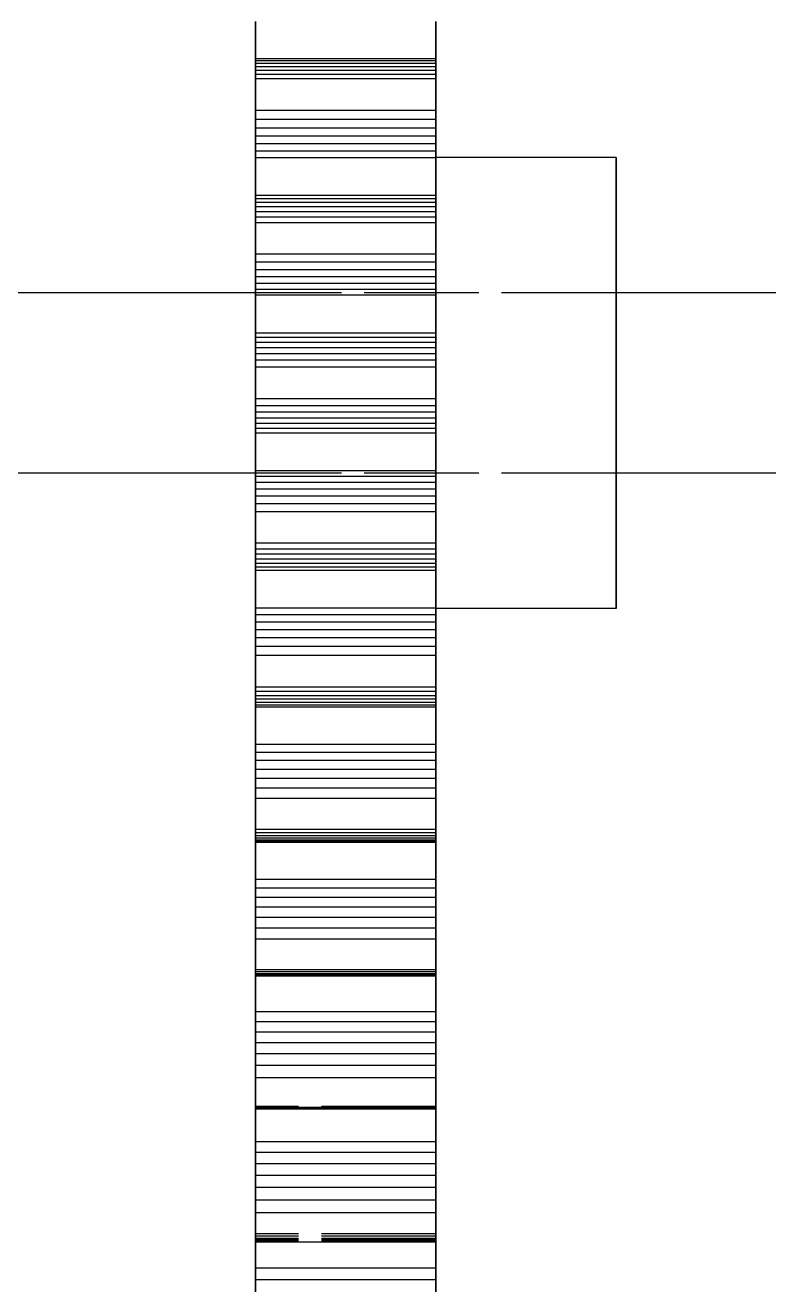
# Model space of a CAD drawing. Header units: millimetres. Extents: x -30 to 167, y -46 to 88.
# Drawn here: x 62.25 to 70.5, y -10.02 to 3.97 of the extents above; entities that cross this region are included whole.
import ezdxf

# ---------------------------------------------------------------- set-up
doc = ezdxf.new("R2010")
doc.units = ezdxf.units.MM
doc.linetypes.add('DASHED', pattern=[1.524, 1.27, -0.254])
doc.layers.add('HIDDEN', color=8, linetype='DASHED')
doc.layers.add('VISIBLE', color=7, linetype='CONTINUOUS')

msp = doc.modelspace()

# ---------------------------------------------------------------- linework, layer by layer
at = {"layer": 'HIDDEN'}
for points in [[(64.80936, 4.01159), (64.80936, 3.59766)], [(66.80936, 4.01159), (66.80936, 3.59766)], [(64.80936, 3.59766), (64.80936, 3.57398)], [(66.80936, 3.59766), (64.80936, 3.59766)], [(64.80936, 3.57398), (64.80936, 3.54435)], [(66.80936, 3.57398), (64.80936, 3.57398)], [(64.80936, 3.54435), (64.80936, 3.50917)], [(66.80936, 3.54435), (64.80936, 3.54435)], [(64.80936, 3.50917), (64.80936, 3.46873)], [(66.80936, 3.50917), (64.80936, 3.50917)], [(66.80936, 3.59766), (66.80936, 3.57398)], [(66.80936, 3.57398), (66.80936, 3.54435)], [(66.80936, 3.54435), (66.80936, 3.50917)], [(66.80936, 3.50917), (66.80936, 3.46873)], [(64.80936, 3.46873), (64.80936, 3.42327)], [(66.80936, 3.46873), (64.80936, 3.46873)], [(64.80936, 3.42327), (64.80936, 3.37297)], [(66.80936, 3.42327), (64.80936, 3.42327)], [(64.80936, 3.37297), (64.80936, 3.02463)], [(66.80936, 3.37297), (64.80936, 3.37297)], [(66.80936, 3.46873), (66.80936, 3.42327)], [(66.80936, 3.42327), (66.80936, 3.37297)], [(66.80936, 3.37297), (66.80936, 3.02463)], [(64.80936, 3.02463), (64.80936, 2.92417)], [(66.80936, 3.02463), (64.80936, 3.02463)], [(66.80936, 3.02463), (66.80936, 2.92417)], [(64.80936, 2.92417), (64.80936, 2.82849)], [(66.80936, 2.92417), (64.80936, 2.92417)], [(64.80936, 2.82849), (64.80936, 2.73779)], [(66.80936, 2.82849), (64.80936, 2.82849)], [(66.80936, 2.92417), (66.80936, 2.82849)], [(66.80936, 2.82849), (66.80936, 2.73779)], [(64.80936, 2.73779), (64.80936, 2.65233)], [(66.80936, 2.73779), (64.80936, 2.73779)], [(66.80936, 2.73779), (66.80936, 2.65233)], [(64.80936, 2.65233), (64.80936, 2.57241)], [(66.80936, 2.65233), (64.80936, 2.65233)], [(64.80936, 2.57241), (64.80936, 2.49843)], [(66.80936, 2.57241), (64.80936, 2.57241)], [(66.80936, 2.65233), (66.80936, 2.57241)], [(66.80936, 2.57241), (66.80936, 2.49843)], [(64.80936, 2.49843), (64.80936, 2.08076)], [(66.80936, 2.49843), (64.80936, 2.49843)], [(66.80936, 0), (66.80936, 0.03968), (66.80936, 0.07937), (66.80936, 0.11905), (66.80936, 0.15873), (66.80936, 0.19841), (66.80936, 0.2381), (66.80936, 0.27778), (66.80936, 0.31746), (66.80936, 0.35714), (66.80936, 0.39683), (66.80936, 0.43651), (66.80936, 0.47619), (66.80936, 0.51587), (66.80936, 0.55556), (66.80936, 0.59524), (66.80936, 0.63492), (66.80936, 0.6746), (66.80936, 0.71429), (66.80936, 0.75397), (66.80936, 0.79365), (66.80936, 0.83333), (66.80936, 0.87302), (66.80936, 0.9127), (66.80936, 0.95238), (66.80936, 0.99206), (66.80936, 1.03175), (66.80936, 1.07143), (66.80936, 1.11111), (66.80936, 1.15079), (66.80936, 1.19048), (66.80936, 1.23016), (66.80936, 1.26984), (66.80936, 1.30952), (66.80936, 1.34921), (66.80936, 1.38889), (66.80936, 1.42857), (66.80936, 1.46825), (66.80936, 1.50794), (66.80936, 1.54762), (66.80936, 1.5873), (66.80936, 1.62698), (66.80936, 1.66667), (66.80936, 1.70635), (66.80936, 1.74603), (66.80936, 1.78571), (66.80936, 1.8254), (66.80936, 1.86508), (66.80936, 1.90476), (66.80936, 1.94444), (66.80936, 1.98413), (66.80936, 2.02381), (66.80936, 2.06349), (66.80936, 2.10317), (66.80936, 2.14286), (66.80936, 2.18254), (66.80936, 2.22222), (66.80936, 2.2619), (66.80936, 2.30159), (66.80936, 2.34127), (66.80936, 2.38095), (66.80936, 2.42063), (66.80936, 2.46032), (66.80936, 2.5)], [(66.80936, 2.5), (66.80936, 2.42063), (66.80936, 2.34127), (66.80936, 2.2619), (66.80936, 2.18254), (66.80936, 2.10317), (66.80936, 2.02381), (66.80936, 1.94444), (66.80936, 1.86508), (66.80936, 1.78571), (66.80936, 1.70635), (66.80936, 1.62698), (66.80936, 1.54762), (66.80936, 1.46825), (66.80936, 1.38889), (66.80936, 1.30952), (66.80936, 1.23016), (66.80936, 1.15079), (66.80936, 1.07143), (66.80936, 0.99206), (66.80936, 0.9127), (66.80936, 0.83333), (66.80936, 0.75397), (66.80936, 0.6746), (66.80936, 0.59524), (66.80936, 0.51587), (66.80936, 0.43651), (66.80936, 0.35714), (66.80936, 0.27778), (66.80936, 0.19841), (66.80936, 0.11905), (66.80936, 0.03968), (66.80936, -0.03968), (66.80936, -0.11905), (66.80936, -0.19841), (66.80936, -0.27778), (66.80936, -0.35714), (66.80936, -0.43651), (66.80936, -0.51587), (66.80936, -0.59524), (66.80936, -0.6746), (66.80936, -0.75397), (66.80936, -0.83333), (66.80936, -0.9127), (66.80936, -0.99206), (66.80936, -1.07143), (66.80936, -1.15079), (66.80936, -1.23016), (66.80936, -1.30952), (66.80936, -1.38889), (66.80936, -1.46825), (66.80936, -1.54762), (66.80936, -1.62698), (66.80936, -1.70635), (66.80936, -1.78571), (66.80936, -1.86508), (66.80936, -1.94444), (66.80936, -2.02381), (66.80936, -2.10317), (66.80936, -2.18254), (66.80936, -2.2619), (66.80936, -2.34127), (66.80936, -2.42063), (66.80936, -2.5)], [(66.80936, 2.49843), (66.80936, 2.08076)], [(68.80936, 2.5), (68.80936, 2.42063), (68.80936, 2.34127), (68.80936, 2.2619), (68.80936, 2.18254), (68.80936, 2.10317), (68.80936, 2.02381), (68.80936, 1.94444), (68.80936, 1.86508), (68.80936, 1.78571), (68.80936, 1.70635), (68.80936, 1.62698), (68.80936, 1.54762), (68.80936, 1.46825), (68.80936, 1.38889), (68.80936, 1.30952), (68.80936, 1.23016), (68.80936, 1.15079), (68.80936, 1.07143), (68.80936, 0.99206), (68.80936, 0.9127), (68.80936, 0.83333), (68.80936, 0.75397), (68.80936, 0.6746), (68.80936, 0.59524), (68.80936, 0.51587), (68.80936, 0.43651), (68.80936, 0.35714), (68.80936, 0.27778), (68.80936, 0.19841), (68.80936, 0.11905), (68.80936, 0.03968), (68.80936, -0.03968), (68.80936, -0.11905), (68.80936, -0.19841), (68.80936, -0.27778), (68.80936, -0.35714), (68.80936, -0.43651), (68.80936, -0.51587), (68.80936, -0.59524), (68.80936, -0.6746), (68.80936, -0.75397), (68.80936, -0.83333), (68.80936, -0.9127), (68.80936, -0.99206), (68.80936, -1.07143), (68.80936, -1.15079), (68.80936, -1.23016), (68.80936, -1.30952), (68.80936, -1.38889), (68.80936, -1.46825), (68.80936, -1.54762), (68.80936, -1.62698), (68.80936, -1.70635), (68.80936, -1.78571), (68.80936, -1.86508), (68.80936, -1.94444), (68.80936, -2.02381), (68.80936, -2.10317), (68.80936, -2.18254), (68.80936, -2.2619), (68.80936, -2.34127), (68.80936, -2.42063), (68.80936, -2.5)], [(64.80936, 2.08076), (64.80936, 2.0442)], [(66.80936, 2.08076), (64.80936, 2.08076)], [(64.80936, 2.0442), (64.80936, 2.00166)], [(66.80936, 2.0442), (64.80936, 2.0442)], [(64.80936, 2.00166), (64.80936, 1.95353)], [(66.80936, 2.00166), (64.80936, 2.00166)], [(66.80936, 2.08076), (66.80936, 2.0442)], [(66.80936, 2.0442), (66.80936, 2.00166)], [(66.80936, 2.00166), (66.80936, 1.95353)], [(64.80936, 1.95353), (64.80936, 1.90011)], [(66.80936, 1.95353), (64.80936, 1.95353)], [(64.80936, 1.90011), (64.80936, 1.84165)], [(66.80936, 1.90011), (64.80936, 1.90011)], [(64.80936, 1.84165), (64.80936, 1.77832)], [(66.80936, 1.84165), (64.80936, 1.84165)], [(66.80936, 1.95353), (66.80936, 1.90011)], [(66.80936, 1.90011), (66.80936, 1.84165)], [(66.80936, 1.84165), (66.80936, 1.77832)], [(64.80936, 1.77832), (64.80936, 1.42764)], [(66.80936, 1.77832), (64.80936, 1.77832)], [(66.80936, 1.77832), (66.80936, 1.42764)], [(64.80936, 1.42764), (64.80936, 1.33918)], [(66.80936, 1.42764), (64.80936, 1.42764)], [(66.80936, 1.42764), (66.80936, 1.33918)], [(64.80936, 1.33918), (64.80936, 1.25554)], [(66.80936, 1.33918), (64.80936, 1.33918)], [(66.80936, 1.33918), (66.80936, 1.25554)], [(64.80936, 1.25554), (64.80936, 1.17694)], [(66.80936, 1.25554), (64.80936, 1.25554)], [(64.80936, 1.17694), (64.80936, 1.10362)], [(66.80936, 1.17694), (64.80936, 1.17694)], [(66.80936, 1.25554), (66.80936, 1.17694)], [(66.80936, 1.17694), (66.80936, 1.10362)], [(64.80936, 1.10362), (64.80936, 1.03587)], [(66.80936, 1.10362), (64.80936, 1.10362)], [(64.80936, 1.03587), (64.80936, 0.9741)], [(66.80936, 1.03587), (64.80936, 1.03587)], [(64.80936, 0), (64.80936, 0.01587), (64.80936, 0.03175), (64.80936, 0.04762), (64.80936, 0.06349), (64.80936, 0.07937), (64.80936, 0.09524), (64.80936, 0.11111), (64.80936, 0.12698), (64.80936, 0.14286), (64.80936, 0.15873), (64.80936, 0.1746), (64.80936, 0.19048), (64.80936, 0.20635), (64.80936, 0.22222), (64.80936, 0.2381), (64.80936, 0.25397), (64.80936, 0.26984), (64.80936, 0.28571), (64.80936, 0.30159), (64.80936, 0.31746), (64.80936, 0.33333), (64.80936, 0.34921), (64.80936, 0.36508), (64.80936, 0.38095), (64.80936, 0.39683), (64.80936, 0.4127), (64.80936, 0.42857), (64.80936, 0.44444), (64.80936, 0.46032), (64.80936, 0.47619), (64.80936, 0.49206), (64.80936, 0.50794), (64.80936, 0.52381), (64.80936, 0.53968), (64.80936, 0.55556), (64.80936, 0.57143), (64.80936, 0.5873), (64.80936, 0.60317), (64.80936, 0.61905), (64.80936, 0.63492), (64.80936, 0.65079), (64.80936, 0.66667), (64.80936, 0.68254), (64.80936, 0.69841), (64.80936, 0.71429), (64.80936, 0.73016), (64.80936, 0.74603), (64.80936, 0.7619), (64.80936, 0.77778), (64.80936, 0.79365), (64.80936, 0.80952), (64.80936, 0.8254), (64.80936, 0.84127), (64.80936, 0.85714), (64.80936, 0.87302), (64.80936, 0.88889), (64.80936, 0.90476), (64.80936, 0.92063), (64.80936, 0.93651), (64.80936, 0.95238), (64.80936, 0.96825), (64.80936, 0.98413), (64.80936, 1)], [(64.80936, 1), (64.80936, 0.96825), (64.80936, 0.93651), (64.80936, 0.90476), (64.80936, 0.87302), (64.80936, 0.84127), (64.80936, 0.80952), (64.80936, 0.77778), (64.80936, 0.74603), (64.80936, 0.71429), (64.80936, 0.68254), (64.80936, 0.65079), (64.80936, 0.61905), (64.80936, 0.5873), (64.80936, 0.55556), (64.80936, 0.52381), (64.80936, 0.49206), (64.80936, 0.46032), (64.80936, 0.42857), (64.80936, 0.39683), (64.80936, 0.36508), (64.80936, 0.33333), (64.80936, 0.30159), (64.80936, 0.26984), (64.80936, 0.2381), (64.80936, 0.20635), (64.80936, 0.1746), (64.80936, 0.14286), (64.80936, 0.11111), (64.80936, 0.07937), (64.80936, 0.04762), (64.80936, 0.01587), (64.80936, -0.01587), (64.80936, -0.04762), (64.80936, -0.07937), (64.80936, -0.11111), (64.80936, -0.14286), (64.80936, -0.1746), (64.80936, -0.20635), (64.80936, -0.2381), (64.80936, -0.26984), (64.80936, -0.30159), (64.80936, -0.33333), (64.80936, -0.36508), (64.80936, -0.39683), (64.80936, -0.42857), (64.80936, -0.46032), (64.80936, -0.49206), (64.80936, -0.52381), (64.80936, -0.55556), (64.80936, -0.5873), (64.80936, -0.61905), (64.80936, -0.65079), (64.80936, -0.68254), (64.80936, -0.71429), (64.80936, -0.74603), (64.80936, -0.77778), (64.80936, -0.80952), (64.80936, -0.84127), (64.80936, -0.87302), (64.80936, -0.90476), (64.80936, -0.93651), (64.80936, -0.96825), (64.80936, -1)], [(68.80936, 1), (64.80936, 1)], [(68.80936, 1), (64.80936, 1)], [(66.80936, 1.10362), (66.80936, 1.03587)], [(66.80936, 1.03587), (66.80936, 0.9741)], [(68.80936, 0), (68.80936, 0.01587), (68.80936, 0.03175), (68.80936, 0.04762), (68.80936, 0.06349), (68.80936, 0.07937), (68.80936, 0.09524), (68.80936, 0.11111), (68.80936, 0.12698), (68.80936, 0.14286), (68.80936, 0.15873), (68.80936, 0.1746), (68.80936, 0.19048), (68.80936, 0.20635), (68.80936, 0.22222), (68.80936, 0.2381), (68.80936, 0.25397), (68.80936, 0.26984), (68.80936, 0.28571), (68.80936, 0.30159), (68.80936, 0.31746), (68.80936, 0.33333), (68.80936, 0.34921), (68.80936, 0.36508), (68.80936, 0.38095), (68.80936, 0.39683), (68.80936, 0.4127), (68.80936, 0.42857), (68.80936, 0.44444), (68.80936, 0.46032), (68.80936, 0.47619), (68.80936, 0.49206), (68.80936, 0.50794), (68.80936, 0.52381), (68.80936, 0.53968), (68.80936, 0.55556), (68.80936, 0.57143), (68.80936, 0.5873), (68.80936, 0.60317), (68.80936, 0.61905), (68.80936, 0.63492), (68.80936, 0.65079), (68.80936, 0.66667), (68.80936, 0.68254), (68.80936, 0.69841), (68.80936, 0.71429), (68.80936, 0.73016), (68.80936, 0.74603), (68.80936, 0.7619), (68.80936, 0.77778), (68.80936, 0.79365), (68.80936, 0.80952), (68.80936, 0.8254), (68.80936, 0.84127), (68.80936, 0.85714), (68.80936, 0.87302), (68.80936, 0.88889), (68.80936, 0.90476), (68.80936, 0.92063), (68.80936, 0.93651), (68.80936, 0.95238), (68.80936, 0.96825), (68.80936, 0.98413), (68.80936, 1)], [(68.80936, 1), (68.80936, 0.96825), (68.80936, 0.93651), (68.80936, 0.90476), (68.80936, 0.87302), (68.80936, 0.84127), (68.80936, 0.80952), (68.80936, 0.77778), (68.80936, 0.74603), (68.80936, 0.71429), (68.80936, 0.68254), (68.80936, 0.65079), (68.80936, 0.61905), (68.80936, 0.5873), (68.80936, 0.55556), (68.80936, 0.52381), (68.80936, 0.49206), (68.80936, 0.46032), (68.80936, 0.42857), (68.80936, 0.39683), (68.80936, 0.36508), (68.80936, 0.33333), (68.80936, 0.30159), (68.80936, 0.26984), (68.80936, 0.2381), (68.80936, 0.20635), (68.80936, 0.1746), (68.80936, 0.14286), (68.80936, 0.11111), (68.80936, 0.07937), (68.80936, 0.04762), (68.80936, 0.01587), (68.80936, -0.01587), (68.80936, -0.04762), (68.80936, -0.07937), (68.80936, -0.11111), (68.80936, -0.14286), (68.80936, -0.1746), (68.80936, -0.20635), (68.80936, -0.2381), (68.80936, -0.26984), (68.80936, -0.30159), (68.80936, -0.33333), (68.80936, -0.36508), (68.80936, -0.39683), (68.80936, -0.42857), (68.80936, -0.46032), (68.80936, -0.49206), (68.80936, -0.52381), (68.80936, -0.55556), (68.80936, -0.5873), (68.80936, -0.61905), (68.80936, -0.65079), (68.80936, -0.68254), (68.80936, -0.71429), (68.80936, -0.74603), (68.80936, -0.77778), (68.80936, -0.80952), (68.80936, -0.84127), (68.80936, -0.87302), (68.80936, -0.90476), (68.80936, -0.93651), (68.80936, -0.96825), (68.80936, -1)], [(64.80936, 0.9741), (64.80936, 0.55457)], [(66.80936, 0.9741), (64.80936, 0.9741)], [(66.80936, 0.9741), (66.80936, 0.55457)], [(64.80936, 0.55457), (64.80936, 0.50529)], [(66.80936, 0.55457), (64.80936, 0.55457)], [(64.80936, 0.50529), (64.80936, 0.45002)], [(66.80936, 0.50529), (64.80936, 0.50529)], [(64.80936, 0.45002), (64.80936, 0.38916)], [(66.80936, 0.45002), (64.80936, 0.45002)], [(66.80936, 0.55457), (66.80936, 0.50529)], [(66.80936, 0.50529), (66.80936, 0.45002)], [(66.80936, 0.45002), (66.80936, 0.38916)], [(64.80936, 0.38916), (64.80936, 0.323)], [(66.80936, 0.38916), (64.80936, 0.38916)], [(64.80936, 0.323), (64.80936, 0.2518)], [(66.80936, 0.323), (64.80936, 0.323)], [(66.80936, 0.38916), (66.80936, 0.323)], [(66.80936, 0.323), (66.80936, 0.2518)], [(64.80936, 0.2518), (64.80936, 0.17573)], [(66.80936, 0.2518), (64.80936, 0.2518)], [(64.80936, 0.17573), (64.80936, -0.17573)], [(66.80936, 0.17573), (64.80936, 0.17573)], [(66.80936, 0.2518), (66.80936, 0.17573)], [(66.80936, 0.17573), (66.80936, -0.17573)], [(64.80936, -1), (64.80936, -0.98413), (64.80936, -0.96825), (64.80936, -0.95238), (64.80936, -0.93651), (64.80936, -0.92063), (64.80936, -0.90476), (64.80936, -0.88889), (64.80936, -0.87302), (64.80936, -0.85714), (64.80936, -0.84127), (64.80936, -0.8254), (64.80936, -0.80952), (64.80936, -0.79365), (64.80936, -0.77778), (64.80936, -0.7619), (64.80936, -0.74603), (64.80936, -0.73016), (64.80936, -0.71429), (64.80936, -0.69841), (64.80936, -0.68254), (64.80936, -0.66667), (64.80936, -0.65079), (64.80936, -0.63492), (64.80936, -0.61905), (64.80936, -0.60317), (64.80936, -0.5873), (64.80936, -0.57143), (64.80936, -0.55556), (64.80936, -0.53968), (64.80936, -0.52381), (64.80936, -0.50794), (64.80936, -0.49206), (64.80936, -0.47619), (64.80936, -0.46032), (64.80936, -0.44444), (64.80936, -0.42857), (64.80936, -0.4127), (64.80936, -0.39683), (64.80936, -0.38095), (64.80936, -0.36508), (64.80936, -0.34921), (64.80936, -0.33333), (64.80936, -0.31746), (64.80936, -0.30159), (64.80936, -0.28571), (64.80936, -0.26984), (64.80936, -0.25397), (64.80936, -0.2381), (64.80936, -0.22222), (64.80936, -0.20635), (64.80936, -0.19048), (64.80936, -0.1746), (64.80936, -0.15873), (64.80936, -0.14286), (64.80936, -0.12698), (64.80936, -0.11111), (64.80936, -0.09524), (64.80936, -0.07937), (64.80936, -0.06349), (64.80936, -0.04762), (64.80936, -0.03175), (64.80936, -0.01587), (64.80936, 0)], [(66.80936, -2.5), (66.80936, -2.46032), (66.80936, -2.42063), (66.80936, -2.38095), (66.80936, -2.34127), (66.80936, -2.30159), (66.80936, -2.2619), (66.80936, -2.22222), (66.80936, -2.18254), (66.80936, -2.14286), (66.80936, -2.10317), (66.80936, -2.06349), (66.80936, -2.02381), (66.80936, -1.98413), (66.80936, -1.94444), (66.80936, -1.90476), (66.80936, -1.86508), (66.80936, -1.8254), (66.80936, -1.78571), (66.80936, -1.74603), (66.80936, -1.70635), (66.80936, -1.66667), (66.80936, -1.62698), (66.80936, -1.5873), (66.80936, -1.54762), (66.80936, -1.50794), (66.80936, -1.46825), (66.80936, -1.42857), (66.80936, -1.38889), (66.80936, -1.34921), (66.80936, -1.30952), (66.80936, -1.26984), (66.80936, -1.23016), (66.80936, -1.19048), (66.80936, -1.15079), (66.80936, -1.11111), (66.80936, -1.07143), (66.80936, -1.03175), (66.80936, -0.99206), (66.80936, -0.95238), (66.80936, -0.9127), (66.80936, -0.87302), (66.80936, -0.83333), (66.80936, -0.79365), (66.80936, -0.75397), (66.80936, -0.71429), (66.80936, -0.6746), (66.80936, -0.63492), (66.80936, -0.59524), (66.80936, -0.55556), (66.80936, -0.51587), (66.80936, -0.47619), (66.80936, -0.43651), (66.80936, -0.39683), (66.80936, -0.35714), (66.80936, -0.31746), (66.80936, -0.27778), (66.80936, -0.2381), (66.80936, -0.19841), (66.80936, -0.15873), (66.80936, -0.11905), (66.80936, -0.07937), (66.80936, -0.03968), (66.80936, 0)], [(68.80936, -1), (68.80936, -0.98413), (68.80936, -0.96825), (68.80936, -0.95238), (68.80936, -0.93651), (68.80936, -0.92063), (68.80936, -0.90476), (68.80936, -0.88889), (68.80936, -0.87302), (68.80936, -0.85714), (68.80936, -0.84127), (68.80936, -0.8254), (68.80936, -0.80952), (68.80936, -0.79365), (68.80936, -0.77778), (68.80936, -0.7619), (68.80936, -0.74603), (68.80936, -0.73016), (68.80936, -0.71429), (68.80936, -0.69841), (68.80936, -0.68254), (68.80936, -0.66667), (68.80936, -0.65079), (68.80936, -0.63492), (68.80936, -0.61905), (68.80936, -0.60317), (68.80936, -0.5873), (68.80936, -0.57143), (68.80936, -0.55556), (68.80936, -0.53968), (68.80936, -0.52381), (68.80936, -0.50794), (68.80936, -0.49206), (68.80936, -0.47619), (68.80936, -0.46032), (68.80936, -0.44444), (68.80936, -0.42857), (68.80936, -0.4127), (68.80936, -0.39683), (68.80936, -0.38095), (68.80936, -0.36508), (68.80936, -0.34921), (68.80936, -0.33333), (68.80936, -0.31746), (68.80936, -0.30159), (68.80936, -0.28571), (68.80936, -0.26984), (68.80936, -0.25397), (68.80936, -0.2381), (68.80936, -0.22222), (68.80936, -0.20635), (68.80936, -0.19048), (68.80936, -0.1746), (68.80936, -0.15873), (68.80936, -0.14286), (68.80936, -0.12698), (68.80936, -0.11111), (68.80936, -0.09524), (68.80936, -0.07937), (68.80936, -0.06349), (68.80936, -0.04762), (68.80936, -0.03175), (68.80936, -0.01587), (68.80936, 0)], [(64.80936, -0.17573), (64.80936, -0.2518)], [(66.80936, -0.17573), (64.80936, -0.17573)], [(64.80936, -0.2518), (64.80936, -0.323)], [(66.80936, -0.2518), (64.80936, -0.2518)], [(66.80936, -0.17573), (66.80936, -0.2518)], [(66.80936, -0.2518), (66.80936, -0.323)], [(64.80936, -0.323), (64.80936, -0.38916)], [(66.80936, -0.323), (64.80936, -0.323)], [(64.80936, -0.38916), (64.80936, -0.45002)], [(66.80936, -0.38916), (64.80936, -0.38916)], [(66.80936, -0.323), (66.80936, -0.38916)], [(66.80936, -0.38916), (66.80936, -0.45002)], [(64.80936, -0.45002), (64.80936, -0.50529)], [(66.80936, -0.45002), (64.80936, -0.45002)], [(64.80936, -0.50529), (64.80936, -0.55457)], [(66.80936, -0.50529), (64.80936, -0.50529)], [(64.80936, -0.55457), (64.80936, -0.9741)], [(66.80936, -0.55457), (64.80936, -0.55457)], [(66.80936, -0.45002), (66.80936, -0.50529)], [(66.80936, -0.50529), (66.80936, -0.55457)], [(66.80936, -0.55457), (66.80936, -0.9741)], [(64.80936, -0.9741), (64.80936, -1.03587)], [(66.80936, -0.9741), (64.80936, -0.9741)], [(66.80936, -0.9741), (66.80936, -1.03587)], [(68.80936, -1), (64.80936, -1)], [(68.80936, -1), (64.80936, -1)], [(64.80936, -1.03587), (64.80936, -1.10362)], [(66.80936, -1.03587), (64.80936, -1.03587)], [(64.80936, -1.10362), (64.80936, -1.17694)], [(66.80936, -1.10362), (64.80936, -1.10362)], [(66.80936, -1.03587), (66.80936, -1.10362)], [(66.80936, -1.10362), (66.80936, -1.17694)], [(64.80936, -1.17694), (64.80936, -1.25554)], [(66.80936, -1.17694), (64.80936, -1.17694)], [(64.80936, -1.25554), (64.80936, -1.33918)], [(66.80936, -1.25554), (64.80936, -1.25554)], [(66.80936, -1.17694), (66.80936, -1.25554)], [(66.80936, -1.25554), (66.80936, -1.33918)], [(64.80936, -1.33918), (64.80936, -1.42764)], [(66.80936, -1.33918), (64.80936, -1.33918)], [(66.80936, -1.33918), (66.80936, -1.42764)], [(64.80936, -1.42764), (64.80936, -1.77832)], [(66.80936, -1.42764), (64.80936, -1.42764)], [(66.80936, -1.42764), (66.80936, -1.77832)], [(64.80936, -1.77832), (64.80936, -1.84165)], [(66.80936, -1.77832), (64.80936, -1.77832)], [(66.80936, -1.77832), (66.80936, -1.84165)], [(64.80936, -1.84165), (64.80936, -1.90011)], [(66.80936, -1.84165), (64.80936, -1.84165)], [(64.80936, -1.90011), (64.80936, -1.95353)], [(66.80936, -1.90011), (64.80936, -1.90011)], [(64.80936, -1.95353), (64.80936, -2.00166)], [(66.80936, -1.95353), (64.80936, -1.95353)], [(66.80936, -1.84165), (66.80936, -1.90011)], [(66.80936, -1.90011), (66.80936, -1.95353)], [(66.80936, -1.95353), (66.80936, -2.00166)], [(64.80936, -2.00166), (64.80936, -2.0442)], [(66.80936, -2.00166), (64.80936, -2.00166)], [(64.80936, -2.0442), (64.80936, -2.08076)], [(66.80936, -2.0442), (64.80936, -2.0442)], [(64.80936, -2.08076), (64.80936, -2.49843)], [(66.80936, -2.08076), (64.80936, -2.08076)], [(66.80936, -2.00166), (66.80936, -2.0442)], [(66.80936, -2.0442), (66.80936, -2.08076)], [(66.80936, -2.08076), (66.80936, -2.49843)], [(64.80936, -2.49843), (64.80936, -2.57241)], [(66.80936, -2.49843), (64.80936, -2.49843)], [(66.80936, -2.49843), (66.80936, -2.57241)], [(64.80936, -2.57241), (64.80936, -2.65233)], [(66.80936, -2.57241), (64.80936, -2.57241)], [(64.80936, -2.65233), (64.80936, -2.73779)], [(66.80936, -2.65233), (64.80936, -2.65233)], [(66.80936, -2.57241), (66.80936, -2.65233)], [(66.80936, -2.65233), (66.80936, -2.73779)], [(64.80936, -2.73779), (64.80936, -2.82849)], [(66.80936, -2.73779), (64.80936, -2.73779)], [(66.80936, -2.73779), (66.80936, -2.82849)], [(64.80936, -2.82849), (64.80936, -2.92417)], [(66.80936, -2.82849), (64.80936, -2.82849)], [(64.80936, -2.92417), (64.80936, -3.02463)], [(66.80936, -2.92417), (64.80936, -2.92417)], [(66.80936, -2.82849), (66.80936, -2.92417)], [(66.80936, -2.92417), (66.80936, -3.02463)], [(64.80936, -3.02463), (64.80936, -3.37297)], [(66.80936, -3.02463), (64.80936, -3.02463)], [(66.80936, -3.02463), (66.80936, -3.37297)], [(64.80936, -3.37297), (64.80936, -3.42327)], [(66.80936, -3.37297), (64.80936, -3.37297)], [(64.80936, -3.42327), (64.80936, -3.46873)], [(66.80936, -3.42327), (64.80936, -3.42327)], [(64.80936, -3.46873), (64.80936, -3.50917)], [(66.80936, -3.46873), (64.80936, -3.46873)], [(66.80936, -3.37297), (66.80936, -3.42327)], [(66.80936, -3.42327), (66.80936, -3.46873)], [(66.80936, -3.46873), (66.80936, -3.50917)], [(64.80936, -3.50917), (64.80936, -3.54435)], [(66.80936, -3.50917), (64.80936, -3.50917)], [(64.80936, -3.54435), (64.80936, -3.57398)], [(66.80936, -3.54435), (64.80936, -3.54435)], [(64.80936, -3.57398), (64.80936, -3.59766)], [(66.80936, -3.57398), (64.80936, -3.57398)], [(64.80936, -3.59766), (64.80936, -4.01159)], [(66.80936, -3.59766), (64.80936, -3.59766)], [(66.80936, -3.50917), (66.80936, -3.54435)], [(66.80936, -3.54435), (66.80936, -3.57398)], [(66.80936, -3.57398), (66.80936, -3.59766)], [(66.80936, -3.59766), (66.80936, -4.01159)], [(64.80936, -4.01159), (64.80936, -4.09746)], [(66.80936, -4.01159), (64.80936, -4.01159)], [(66.80936, -4.01159), (66.80936, -4.09746)], [(64.80936, -4.09746), (64.80936, -4.1892)], [(66.80936, -4.09746), (64.80936, -4.09746)], [(64.80936, -4.1892), (64.80936, -4.28642)], [(66.80936, -4.1892), (64.80936, -4.1892)], [(66.80936, -4.09746), (66.80936, -4.1892)], [(66.80936, -4.1892), (66.80936, -4.28642)], [(64.80936, -4.28642), (64.80936, -4.3888)], [(66.80936, -4.28642), (64.80936, -4.28642)], [(66.80936, -4.28642), (66.80936, -4.3888)], [(64.80936, -4.3888), (64.80936, -4.4961)], [(66.80936, -4.3888), (64.80936, -4.3888)], [(66.80936, -4.3888), (66.80936, -4.4961)], [(64.80936, -4.4961), (64.80936, -4.60812)], [(66.80936, -4.4961), (64.80936, -4.4961)], [(64.80936, -4.60812), (64.80936, -4.95255)], [(66.80936, -4.60812), (64.80936, -4.60812)], [(66.80936, -4.4961), (66.80936, -4.60812)], [(66.80936, -4.60812), (66.80936, -4.95255)], [(64.80936, -4.95255), (64.80936, -4.9896)], [(66.80936, -4.95255), (64.80936, -4.95255)], [(64.80936, -4.9896), (64.80936, -5.02186)], [(66.80936, -4.9896), (64.80936, -4.9896)], [(64.80936, -5.02186), (64.80936, -5.04914)], [(66.80936, -5.02186), (64.80936, -5.02186)], [(66.80936, -4.95255), (66.80936, -4.9896)], [(66.80936, -4.9896), (66.80936, -5.02186)], [(66.80936, -5.02186), (66.80936, -5.04914)], [(64.80936, -5.04914), (64.80936, -5.07121)], [(66.80936, -5.04914), (64.80936, -5.04914)], [(64.80936, -5.07121), (64.80936, -5.08779)], [(66.80936, -5.07121), (64.80936, -5.07121)], [(64.80936, -5.08779), (64.80936, -5.09849)], [(66.80936, -5.08779), (64.80936, -5.08779)], [(64.80936, -5.09849), (64.80936, -5.50683)], [(66.80936, -5.09849), (64.80936, -5.09849)], [(66.80936, -5.04914), (66.80936, -5.07121)], [(66.80936, -5.07121), (66.80936, -5.08779)], [(66.80936, -5.08779), (66.80936, -5.09849)], [(66.80936, -5.09849), (66.80936, -5.50683)], [(64.80936, -5.50683), (64.80936, -5.60421)], [(66.80936, -5.50683), (64.80936, -5.50683)], [(66.80936, -5.50683), (66.80936, -5.60421)], [(64.80936, -5.60421), (64.80936, -5.70736)], [(66.80936, -5.60421), (64.80936, -5.60421)], [(64.80936, -5.70736), (64.80936, -5.81589)], [(66.80936, -5.70736), (64.80936, -5.70736)], [(66.80936, -5.60421), (66.80936, -5.70736)], [(66.80936, -5.70736), (66.80936, -5.81589)], [(64.80936, -5.81589), (64.80936, -5.9295)], [(66.80936, -5.81589), (64.80936, -5.81589)], [(66.80936, -5.81589), (66.80936, -5.9295)], [(64.80936, -5.9295), (64.80936, -6.04795)], [(66.80936, -5.9295), (64.80936, -5.9295)], [(66.80936, -5.9295), (66.80936, -6.04795)], [(64.80936, -6.04795), (64.80936, -6.17103)], [(66.80936, -6.04795), (64.80936, -6.04795)], [(66.80936, -6.04795), (66.80936, -6.17103)], [(64.80936, -6.17103), (64.80936, -6.51001)], [(66.80936, -6.17103), (64.80936, -6.17103)], [(66.80936, -6.17103), (66.80936, -6.51001)], [(64.80936, -6.51001), (64.80936, -6.53365)], [(66.80936, -6.51001), (64.80936, -6.51001)], [(64.80936, -6.53365), (64.80936, -6.55256)], [(66.80936, -6.53365), (64.80936, -6.53365)], [(64.80936, -6.55256), (64.80936, -6.56656)], [(66.80936, -6.55256), (64.80936, -6.55256)], [(64.80936, -6.56656), (64.80936, -6.57543)], [(66.80936, -6.56656), (64.80936, -6.56656)], [(66.80936, -6.51001), (66.80936, -6.53365)], [(66.80936, -6.53365), (66.80936, -6.55256)], [(66.80936, -6.55256), (66.80936, -6.56656)], [(66.80936, -6.56656), (66.80936, -6.57543)], [(64.80936, -6.57543), (64.80936, -6.57888)], [(66.80936, -6.57543), (64.80936, -6.57543)], [(64.80936, -6.57656), (64.80936, -6.57888)], [(64.80936, -6.57888), (64.80936, -6.57656)], [(64.80936, -6.57656), (64.80936, -6.97748)], [(64.80936, -6.57888), (64.80936, -6.57656)], [(66.80936, -6.57656), (64.80936, -6.57656)], [(66.80936, -6.57656), (64.80936, -6.57656)], [(66.80936, -6.57888), (64.80936, -6.57888)], [(66.80936, -6.57543), (66.80936, -6.57888)], [(66.80936, -6.57656), (66.80936, -6.57888)], [(66.80936, -6.57888), (66.80936, -6.57656)], [(66.80936, -6.57656), (66.80936, -6.97748)], [(66.80936, -6.57888), (66.80936, -6.57656)], [(64.80936, -6.97748), (64.80936, -7.08592)], [(66.80936, -6.97748), (64.80936, -6.97748)], [(66.80936, -6.97748), (66.80936, -7.08592)], [(64.80936, -7.08592), (64.80936, -7.20002)], [(66.80936, -7.08592), (64.80936, -7.08592)], [(66.80936, -7.08592), (66.80936, -7.20002)], [(64.80936, -7.20002), (64.80936, -7.31939)], [(66.80936, -7.20002), (64.80936, -7.20002)], [(66.80936, -7.20002), (66.80936, -7.31939)], [(64.80936, -7.31939), (64.80936, -7.44373)], [(66.80936, -7.31939), (64.80936, -7.31939)], [(66.80936, -7.31939), (66.80936, -7.44373)], [(64.80936, -7.44373), (64.80936, -7.57279)], [(66.80936, -7.44373), (64.80936, -7.44373)], [(66.80936, -7.44373), (66.80936, -7.57279)], [(64.80936, -7.57279), (64.80936, -7.70637)], [(66.80936, -7.57279), (64.80936, -7.57279)], [(66.80936, -7.57279), (66.80936, -7.70637)], [(64.80936, -7.70637), (64.80936, -8.0384)], [(66.80936, -7.70637), (64.80936, -7.70637)], [(66.80936, -7.70637), (66.80936, -8.0384)], [(64.80936, -8.02524), (64.80936, -8.04059)], [(64.80936, -8.05465), (64.80936, -8.02524)], [(64.80936, -8.02524), (64.80936, -8.41697)], [(64.80936, -8.04059), (64.80936, -8.02524)], [(66.80936, -8.02524), (64.80936, -8.02524)], [(66.80936, -8.02524), (64.80936, -8.02524)], [(64.80936, -8.0384), (64.80936, -8.04852)], [(66.80936, -8.0384), (64.80936, -8.0384)], [(64.80936, -8.04059), (64.80936, -8.05027)], [(64.80936, -8.05027), (64.80936, -8.04059)], [(66.80936, -8.04059), (64.80936, -8.04059)], [(66.80936, -8.04059), (64.80936, -8.04059)], [(64.80936, -8.04852), (64.80936, -8.054)], [(66.80936, -8.04852), (64.80936, -8.04852)], [(64.80936, -8.05027), (64.80936, -8.05465)], [(64.80936, -8.05465), (64.80936, -8.05027)], [(66.80936, -8.05027), (64.80936, -8.05027)], [(66.80936, -8.05027), (64.80936, -8.05027)], [(64.80936, -8.054), (64.80936, -8.05465)], [(66.80936, -8.054), (64.80936, -8.054)], [(66.80936, -8.05465), (64.80936, -8.05465)], [(66.80936, -8.02524), (66.80936, -8.04059)], [(66.80936, -8.05465), (66.80936, -8.02524)], [(66.80936, -8.02524), (66.80936, -8.41697)], [(66.80936, -8.04059), (66.80936, -8.02524)], [(66.80936, -8.0384), (66.80936, -8.04852)], [(66.80936, -8.04059), (66.80936, -8.05027)], [(66.80936, -8.05027), (66.80936, -8.04059)], [(66.80936, -8.04852), (66.80936, -8.054)], [(66.80936, -8.05027), (66.80936, -8.05465)], [(66.80936, -8.05465), (66.80936, -8.05027)], [(66.80936, -8.054), (66.80936, -8.05465)], [(64.80936, -8.41697), (64.80936, -8.53599)], [(66.80936, -8.41697), (64.80936, -8.41697)], [(66.80936, -8.41697), (66.80936, -8.53599)], [(64.80936, -8.53599), (64.80936, -8.66054)], [(66.80936, -8.53599), (64.80936, -8.53599)], [(64.80936, -8.66054), (64.80936, -8.79021)], [(66.80936, -8.66054), (64.80936, -8.66054)], [(66.80936, -8.53599), (66.80936, -8.66054)], [(66.80936, -8.66054), (66.80936, -8.79021)], [(64.80936, -8.79021), (64.80936, -8.92471)], [(66.80936, -8.79021), (64.80936, -8.79021)], [(66.80936, -8.79021), (66.80936, -8.92471)], [(64.80936, -8.92471), (64.80936, -9.06381)], [(66.80936, -8.92471), (64.80936, -8.92471)], [(66.80936, -8.92471), (66.80936, -9.06381)], [(64.80936, -9.06381), (64.80936, -9.2073)], [(66.80936, -9.06381), (64.80936, -9.06381)], [(66.80936, -9.06381), (66.80936, -9.2073)], [(64.80936, -9.2073), (64.80936, -9.53088)], [(66.80936, -9.2073), (64.80936, -9.2073)], [(66.80936, -9.2073), (66.80936, -9.53088)], [(64.80936, -9.43809), (64.80936, -9.46639)], [(64.80936, -9.53088), (64.80936, -9.43809)], [(64.80936, -9.43809), (64.80936, -9.81886)], [(64.80936, -9.46639), (64.80936, -9.43809)], [(66.80936, -9.43809), (64.80936, -9.43809)], [(66.80936, -9.43809), (64.80936, -9.43809)], [(64.80936, -9.46639), (64.80936, -9.48917)], [(64.80936, -9.48917), (64.80936, -9.46639)], [(66.80936, -9.46639), (64.80936, -9.46639)], [(66.80936, -9.46639), (64.80936, -9.46639)], [(64.80936, -9.48917), (64.80936, -9.50677)], [(64.80936, -9.50677), (64.80936, -9.48917)], [(66.80936, -9.48917), (64.80936, -9.48917)], [(66.80936, -9.48917), (64.80936, -9.48917)], [(64.80936, -9.50677), (64.80936, -9.51946)], [(64.80936, -9.51946), (64.80936, -9.50677)], [(66.80936, -9.50677), (64.80936, -9.50677)], [(66.80936, -9.50677), (64.80936, -9.50677)], [(66.80936, -9.43809), (66.80936, -9.46639)], [(66.80936, -9.53088), (66.80936, -9.43809)], [(66.80936, -9.43809), (66.80936, -9.81886)], [(66.80936, -9.46639), (66.80936, -9.43809)], [(66.80936, -9.46639), (66.80936, -9.48917)], [(66.80936, -9.48917), (66.80936, -9.46639)], [(66.80936, -9.48917), (66.80936, -9.50677)], [(66.80936, -9.50677), (66.80936, -9.48917)], [(66.80936, -9.50677), (66.80936, -9.51946)], [(66.80936, -9.51946), (66.80936, -9.50677)], [(64.80936, -9.51946), (64.80936, -9.52744)], [(64.80936, -9.52744), (64.80936, -9.51946)], [(66.80936, -9.51946), (64.80936, -9.51946)], [(66.80936, -9.51946), (64.80936, -9.51946)], [(64.80936, -9.52744), (64.80936, -9.53088)], [(64.80936, -9.53088), (64.80936, -9.52744)], [(66.80936, -9.52744), (64.80936, -9.52744)], [(66.80936, -9.52744), (64.80936, -9.52744)], [(66.80936, -9.53088), (64.80936, -9.53088)], [(66.80936, -9.51946), (66.80936, -9.52744)], [(66.80936, -9.52744), (66.80936, -9.51946)], [(66.80936, -9.52744), (66.80936, -9.53088)], [(66.80936, -9.53088), (66.80936, -9.52744)], [(64.80936, -9.81886), (64.80936, -9.94794)], [(66.80936, -9.81886), (64.80936, -9.81886)], [(66.80936, -9.81886), (66.80936, -9.94794)], [(64.80936, -9.94794), (64.80936, -10.08237)], [(66.80936, -9.94794), (64.80936, -9.94794)], [(66.80936, -9.94794), (66.80936, -10.08237)]]:
    msp.add_lwpolyline(points, dxfattribs=at)
at = {"layer": 'VISIBLE'}
for points in [[(64.80936, 3.59766), (64.80936, 4.01159)], [(66.80936, 3.59766), (66.80936, 4.01159)], [(64.80936, 3.57398), (64.80936, 3.59766)], [(66.80936, 3.59766), (64.80936, 3.59766)], [(64.80936, 3.54435), (64.80936, 3.57398)], [(66.80936, 3.57398), (64.80936, 3.57398)], [(64.80936, 3.50917), (64.80936, 3.54435)], [(66.80936, 3.54435), (64.80936, 3.54435)], [(64.80936, 3.46873), (64.80936, 3.50917)], [(66.80936, 3.50917), (64.80936, 3.50917)], [(66.80936, 3.57398), (66.80936, 3.59766)], [(66.80936, 3.54435), (66.80936, 3.57398)], [(66.80936, 3.50917), (66.80936, 3.54435)], [(66.80936, 3.46873), (66.80936, 3.50917)], [(64.80936, 3.42327), (64.80936, 3.46873)], [(66.80936, 3.46873), (64.80936, 3.46873)], [(64.80936, 3.37297), (64.80936, 3.42327)], [(66.80936, 3.42327), (64.80936, 3.42327)], [(64.80936, 3.02463), (64.80936, 3.37297)], [(66.80936, 3.37297), (64.80936, 3.37297)], [(66.80936, 3.42327), (66.80936, 3.46873)], [(66.80936, 3.37297), (66.80936, 3.42327)], [(66.80936, 3.02463), (66.80936, 3.37297)], [(64.80936, 2.92417), (64.80936, 3.02463)], [(66.80936, 3.02463), (64.80936, 3.02463)], [(66.80936, 2.92417), (66.80936, 3.02463)], [(64.80936, 2.82849), (64.80936, 2.92417)], [(66.80936, 2.92417), (64.80936, 2.92417)], [(64.80936, 2.73779), (64.80936, 2.82849)], [(66.80936, 2.82849), (64.80936, 2.82849)], [(66.80936, 2.82849), (66.80936, 2.92417)], [(66.80936, 2.73779), (66.80936, 2.82849)], [(64.80936, 2.65233), (64.80936, 2.73779)], [(66.80936, 2.73779), (64.80936, 2.73779)], [(66.80936, 2.65233), (66.80936, 2.73779)], [(64.80936, 2.57241), (64.80936, 2.65233)], [(66.80936, 2.65233), (64.80936, 2.65233)], [(64.80936, 2.49843), (64.80936, 2.57241)], [(66.80936, 2.57241), (64.80936, 2.57241)], [(66.80936, 2.57241), (66.80936, 2.65233)], [(66.80936, 2.49843), (66.80936, 2.57241)], [(64.80936, 2.08076), (64.80936, 2.49843)], [(66.80936, 2.49843), (64.80936, 2.49843)], [(68.80936, 2.5), (66.80936, 2.5)], [(66.80936, 2.08076), (66.80936, 2.49843)], [(68.80936, 0), (68.80936, 0.03968), (68.80936, 0.07937), (68.80936, 0.11905), (68.80936, 0.15873), (68.80936, 0.19841), (68.80936, 0.2381), (68.80936, 0.27778), (68.80936, 0.31746), (68.80936, 0.35714), (68.80936, 0.39683), (68.80936, 0.43651), (68.80936, 0.47619), (68.80936, 0.51587), (68.80936, 0.55556), (68.80936, 0.59524), (68.80936, 0.63492), (68.80936, 0.6746), (68.80936, 0.71429), (68.80936, 0.75397), (68.80936, 0.79365), (68.80936, 0.83333), (68.80936, 0.87302), (68.80936, 0.9127), (68.80936, 0.95238), (68.80936, 0.99206), (68.80936, 1.03175), (68.80936, 1.07143), (68.80936, 1.11111), (68.80936, 1.15079), (68.80936, 1.19048), (68.80936, 1.23016), (68.80936, 1.26984), (68.80936, 1.30952), (68.80936, 1.34921), (68.80936, 1.38889), (68.80936, 1.42857), (68.80936, 1.46825), (68.80936, 1.50794), (68.80936, 1.54762), (68.80936, 1.5873), (68.80936, 1.62698), (68.80936, 1.66667), (68.80936, 1.70635), (68.80936, 1.74603), (68.80936, 1.78571), (68.80936, 1.8254), (68.80936, 1.86508), (68.80936, 1.90476), (68.80936, 1.94444), (68.80936, 1.98413), (68.80936, 2.02381), (68.80936, 2.06349), (68.80936, 2.10317), (68.80936, 2.14286), (68.80936, 2.18254), (68.80936, 2.22222), (68.80936, 2.2619), (68.80936, 2.30159), (68.80936, 2.34127), (68.80936, 2.38095), (68.80936, 2.42063), (68.80936, 2.46032), (68.80936, 2.5)], [(64.80936, 2.0442), (64.80936, 2.08076)], [(66.80936, 2.08076), (64.80936, 2.08076)], [(64.80936, 2.00166), (64.80936, 2.0442)], [(66.80936, 2.0442), (64.80936, 2.0442)], [(64.80936, 1.95353), (64.80936, 2.00166)], [(66.80936, 2.00166), (64.80936, 2.00166)], [(66.80936, 2.0442), (66.80936, 2.08076)], [(66.80936, 2.00166), (66.80936, 2.0442)], [(66.80936, 1.95353), (66.80936, 2.00166)], [(64.80936, 1.90011), (64.80936, 1.95353)], [(66.80936, 1.95353), (64.80936, 1.95353)], [(64.80936, 1.84165), (64.80936, 1.90011)], [(66.80936, 1.90011), (64.80936, 1.90011)], [(64.80936, 1.77832), (64.80936, 1.84165)], [(66.80936, 1.84165), (64.80936, 1.84165)], [(66.80936, 1.90011), (66.80936, 1.95353)], [(66.80936, 1.84165), (66.80936, 1.90011)], [(66.80936, 1.77832), (66.80936, 1.84165)], [(64.80936, 1.42764), (64.80936, 1.77832)], [(66.80936, 1.77832), (64.80936, 1.77832)], [(66.80936, 1.42764), (66.80936, 1.77832)], [(64.80936, 1.33918), (64.80936, 1.42764)], [(66.80936, 1.42764), (64.80936, 1.42764)], [(66.80936, 1.33918), (66.80936, 1.42764)], [(64.80936, 1.25554), (64.80936, 1.33918)], [(66.80936, 1.33918), (64.80936, 1.33918)], [(66.80936, 1.25554), (66.80936, 1.33918)], [(64.80936, 1.17694), (64.80936, 1.25554)], [(66.80936, 1.25554), (64.80936, 1.25554)], [(64.80936, 1.10362), (64.80936, 1.17694)], [(66.80936, 1.17694), (64.80936, 1.17694)], [(66.80936, 1.17694), (66.80936, 1.25554)], [(66.80936, 1.10362), (66.80936, 1.17694)], [(64.80936, 1), (59.49936, 1)], [(64.80936, 1.03587), (64.80936, 1.10362)], [(66.80936, 1.10362), (64.80936, 1.10362)], [(64.80936, 0.9741), (64.80936, 1.03587)], [(66.80936, 1.03587), (64.80936, 1.03587)], [(66.80936, 1.03587), (66.80936, 1.10362)], [(66.80936, 0.9741), (66.80936, 1.03587)], [(84.70936, 1), (68.80936, 1)], [(64.80936, 0.55457), (64.80936, 0.9741)], [(66.80936, 0.9741), (64.80936, 0.9741)], [(66.80936, 0.55457), (66.80936, 0.9741)], [(64.80936, 0.50529), (64.80936, 0.55457)], [(66.80936, 0.55457), (64.80936, 0.55457)], [(64.80936, 0.45002), (64.80936, 0.50529)], [(66.80936, 0.50529), (64.80936, 0.50529)], [(64.80936, 0.38916), (64.80936, 0.45002)], [(66.80936, 0.45002), (64.80936, 0.45002)], [(66.80936, 0.50529), (66.80936, 0.55457)], [(66.80936, 0.45002), (66.80936, 0.50529)], [(66.80936, 0.38916), (66.80936, 0.45002)], [(64.80936, 0.323), (64.80936, 0.38916)], [(66.80936, 0.38916), (64.80936, 0.38916)], [(64.80936, 0.2518), (64.80936, 0.323)], [(66.80936, 0.323), (64.80936, 0.323)], [(66.80936, 0.323), (66.80936, 0.38916)], [(66.80936, 0.2518), (66.80936, 0.323)], [(64.80936, 0.17573), (64.80936, 0.2518)], [(66.80936, 0.2518), (64.80936, 0.2518)], [(64.80936, -0.17573), (64.80936, 0.17573)], [(66.80936, 0.17573), (64.80936, 0.17573)], [(66.80936, 0.17573), (66.80936, 0.2518)], [(66.80936, -0.17573), (66.80936, 0.17573)], [(68.80936, -2.5), (68.80936, -2.46032), (68.80936, -2.42063), (68.80936, -2.38095), (68.80936, -2.34127), (68.80936, -2.30159), (68.80936, -2.2619), (68.80936, -2.22222), (68.80936, -2.18254), (68.80936, -2.14286), (68.80936, -2.10317), (68.80936, -2.06349), (68.80936, -2.02381), (68.80936, -1.98413), (68.80936, -1.94444), (68.80936, -1.90476), (68.80936, -1.86508), (68.80936, -1.8254), (68.80936, -1.78571), (68.80936, -1.74603), (68.80936, -1.70635), (68.80936, -1.66667), (68.80936, -1.62698), (68.80936, -1.5873), (68.80936, -1.54762), (68.80936, -1.50794), (68.80936, -1.46825), (68.80936, -1.42857), (68.80936, -1.38889), (68.80936, -1.34921), (68.80936, -1.30952), (68.80936, -1.26984), (68.80936, -1.23016), (68.80936, -1.19048), (68.80936, -1.15079), (68.80936, -1.11111), (68.80936, -1.07143), (68.80936, -1.03175), (68.80936, -0.99206), (68.80936, -0.95238), (68.80936, -0.9127), (68.80936, -0.87302), (68.80936, -0.83333), (68.80936, -0.79365), (68.80936, -0.75397), (68.80936, -0.71429), (68.80936, -0.6746), (68.80936, -0.63492), (68.80936, -0.59524), (68.80936, -0.55556), (68.80936, -0.51587), (68.80936, -0.47619), (68.80936, -0.43651), (68.80936, -0.39683), (68.80936, -0.35714), (68.80936, -0.31746), (68.80936, -0.27778), (68.80936, -0.2381), (68.80936, -0.19841), (68.80936, -0.15873), (68.80936, -0.11905), (68.80936, -0.07937), (68.80936, -0.03968), (68.80936, 0)], [(64.80936, -0.2518), (64.80936, -0.17573)], [(66.80936, -0.17573), (64.80936, -0.17573)], [(64.80936, -0.323), (64.80936, -0.2518)], [(66.80936, -0.2518), (64.80936, -0.2518)], [(66.80936, -0.2518), (66.80936, -0.17573)], [(66.80936, -0.323), (66.80936, -0.2518)], [(64.80936, -0.38916), (64.80936, -0.323)], [(66.80936, -0.323), (64.80936, -0.323)], [(64.80936, -0.45002), (64.80936, -0.38916)], [(66.80936, -0.38916), (64.80936, -0.38916)], [(66.80936, -0.38916), (66.80936, -0.323)], [(66.80936, -0.45002), (66.80936, -0.38916)], [(66.80936, -0.45002), (64.80936, -0.45002)], [(64.80936, -0.50529), (64.80936, -0.45002)], [(66.80936, -0.50529), (64.80936, -0.50529)], [(64.80936, -0.55457), (64.80936, -0.50529)], [(66.80936, -0.55457), (64.80936, -0.55457)], [(64.80936, -0.9741), (64.80936, -0.55457)], [(66.80936, -0.50529), (66.80936, -0.45002)], [(66.80936, -0.55457), (66.80936, -0.50529)], [(66.80936, -0.9741), (66.80936, -0.55457)], [(66.80936, -0.9741), (64.80936, -0.9741)], [(64.80936, -1.03587), (64.80936, -0.9741)], [(66.80936, -1.03587), (66.80936, -0.9741)], [(64.80936, -1), (59.49936, -1)], [(64.80936, -1.10362), (64.80936, -1.03587)], [(66.80936, -1.03587), (64.80936, -1.03587)], [(64.80936, -1.17694), (64.80936, -1.10362)], [(66.80936, -1.10362), (64.80936, -1.10362)], [(66.80936, -1.10362), (66.80936, -1.03587)], [(66.80936, -1.17694), (66.80936, -1.10362)], [(84.70936, -1), (68.80936, -1)], [(64.80936, -1.25554), (64.80936, -1.17694)], [(66.80936, -1.17694), (64.80936, -1.17694)], [(64.80936, -1.33918), (64.80936, -1.25554)], [(66.80936, -1.25554), (64.80936, -1.25554)], [(66.80936, -1.25554), (66.80936, -1.17694)], [(66.80936, -1.33918), (66.80936, -1.25554)], [(64.80936, -1.42764), (64.80936, -1.33918)], [(66.80936, -1.33918), (64.80936, -1.33918)], [(66.80936, -1.42764), (66.80936, -1.33918)], [(64.80936, -1.77832), (64.80936, -1.42764)], [(66.80936, -1.42764), (64.80936, -1.42764)], [(66.80936, -1.77832), (66.80936, -1.42764)], [(64.80936, -1.84165), (64.80936, -1.77832)], [(66.80936, -1.77832), (64.80936, -1.77832)], [(66.80936, -1.84165), (66.80936, -1.77832)], [(64.80936, -1.90011), (64.80936, -1.84165)], [(66.80936, -1.84165), (64.80936, -1.84165)], [(64.80936, -1.95353), (64.80936, -1.90011)], [(66.80936, -1.90011), (64.80936, -1.90011)], [(64.80936, -2.00166), (64.80936, -1.95353)], [(66.80936, -1.95353), (64.80936, -1.95353)], [(66.80936, -1.90011), (66.80936, -1.84165)], [(66.80936, -1.95353), (66.80936, -1.90011)], [(66.80936, -2.00166), (66.80936, -1.95353)], [(64.80936, -2.0442), (64.80936, -2.00166)], [(66.80936, -2.00166), (64.80936, -2.00166)], [(64.80936, -2.08076), (64.80936, -2.0442)], [(66.80936, -2.0442), (64.80936, -2.0442)], [(64.80936, -2.49843), (64.80936, -2.08076)], [(66.80936, -2.08076), (64.80936, -2.08076)], [(66.80936, -2.0442), (66.80936, -2.00166)], [(66.80936, -2.08076), (66.80936, -2.0442)], [(66.80936, -2.49843), (66.80936, -2.08076)], [(64.80936, -2.57241), (64.80936, -2.49843)], [(66.80936, -2.49843), (64.80936, -2.49843)], [(66.80936, -2.57241), (66.80936, -2.49843)], [(68.80936, -2.5), (66.80936, -2.5)], [(64.80936, -2.65233), (64.80936, -2.57241)], [(66.80936, -2.57241), (64.80936, -2.57241)], [(64.80936, -2.73779), (64.80936, -2.65233)], [(66.80936, -2.65233), (64.80936, -2.65233)], [(66.80936, -2.65233), (66.80936, -2.57241)], [(66.80936, -2.73779), (66.80936, -2.65233)], [(64.80936, -2.82849), (64.80936, -2.73779)], [(66.80936, -2.73779), (64.80936, -2.73779)], [(66.80936, -2.82849), (66.80936, -2.73779)], [(64.80936, -2.92417), (64.80936, -2.82849)], [(66.80936, -2.82849), (64.80936, -2.82849)], [(64.80936, -3.02463), (64.80936, -2.92417)], [(66.80936, -2.92417), (64.80936, -2.92417)], [(66.80936, -2.92417), (66.80936, -2.82849)], [(66.80936, -3.02463), (66.80936, -2.92417)], [(64.80936, -3.37297), (64.80936, -3.02463)], [(66.80936, -3.02463), (64.80936, -3.02463)], [(66.80936, -3.37297), (66.80936, -3.02463)], [(64.80936, -3.42327), (64.80936, -3.37297)], [(66.80936, -3.37297), (64.80936, -3.37297)], [(64.80936, -3.46873), (64.80936, -3.42327)], [(66.80936, -3.42327), (64.80936, -3.42327)], [(64.80936, -3.50917), (64.80936, -3.46873)], [(66.80936, -3.46873), (64.80936, -3.46873)], [(66.80936, -3.42327), (66.80936, -3.37297)], [(66.80936, -3.46873), (66.80936, -3.42327)], [(66.80936, -3.50917), (66.80936, -3.46873)], [(64.80936, -3.54435), (64.80936, -3.50917)], [(66.80936, -3.50917), (64.80936, -3.50917)], [(64.80936, -3.57398), (64.80936, -3.54435)], [(66.80936, -3.54435), (64.80936, -3.54435)], [(64.80936, -3.59766), (64.80936, -3.57398)], [(66.80936, -3.57398), (64.80936, -3.57398)], [(64.80936, -4.01159), (64.80936, -3.59766)], [(66.80936, -3.59766), (64.80936, -3.59766)], [(66.80936, -3.54435), (66.80936, -3.50917)], [(66.80936, -3.57398), (66.80936, -3.54435)], [(66.80936, -3.59766), (66.80936, -3.57398)], [(66.80936, -4.01159), (66.80936, -3.59766)], [(64.80936, -4.09746), (64.80936, -4.01159)], [(66.80936, -4.01159), (64.80936, -4.01159)], [(66.80936, -4.09746), (66.80936, -4.01159)], [(64.80936, -4.1892), (64.80936, -4.09746)], [(66.80936, -4.09746), (64.80936, -4.09746)], [(64.80936, -4.28642), (64.80936, -4.1892)], [(66.80936, -4.1892), (64.80936, -4.1892)], [(66.80936, -4.1892), (66.80936, -4.09746)], [(66.80936, -4.28642), (66.80936, -4.1892)], [(64.80936, -4.3888), (64.80936, -4.28642)], [(66.80936, -4.28642), (64.80936, -4.28642)], [(66.80936, -4.3888), (66.80936, -4.28642)], [(64.80936, -4.4961), (64.80936, -4.3888)], [(66.80936, -4.3888), (64.80936, -4.3888)], [(66.80936, -4.4961), (66.80936, -4.3888)], [(64.80936, -4.60812), (64.80936, -4.4961)], [(66.80936, -4.4961), (64.80936, -4.4961)], [(64.80936, -4.95255), (64.80936, -4.60812)], [(66.80936, -4.60812), (64.80936, -4.60812)], [(66.80936, -4.60812), (66.80936, -4.4961)], [(66.80936, -4.95255), (66.80936, -4.60812)], [(64.80936, -4.9896), (64.80936, -4.95255)], [(66.80936, -4.95255), (64.80936, -4.95255)], [(64.80936, -5.02186), (64.80936, -4.9896)], [(66.80936, -4.9896), (64.80936, -4.9896)], [(64.80936, -5.04914), (64.80936, -5.02186)], [(66.80936, -5.02186), (64.80936, -5.02186)], [(66.80936, -4.9896), (66.80936, -4.95255)], [(66.80936, -5.02186), (66.80936, -4.9896)], [(66.80936, -5.04914), (66.80936, -5.02186)], [(64.80936, -5.07121), (64.80936, -5.04914)], [(66.80936, -5.04914), (64.80936, -5.04914)], [(64.80936, -5.08779), (64.80936, -5.07121)], [(66.80936, -5.07121), (64.80936, -5.07121)], [(64.80936, -5.09849), (64.80936, -5.08779)], [(66.80936, -5.08779), (64.80936, -5.08779)], [(64.80936, -5.50683), (64.80936, -5.09849)], [(66.80936, -5.09849), (64.80936, -5.09849)], [(66.80936, -5.07121), (66.80936, -5.04914)], [(66.80936, -5.08779), (66.80936, -5.07121)], [(66.80936, -5.09849), (66.80936, -5.08779)], [(66.80936, -5.50683), (66.80936, -5.09849)], [(64.80936, -5.60421), (64.80936, -5.50683)], [(66.80936, -5.50683), (64.80936, -5.50683)], [(66.80936, -5.60421), (66.80936, -5.50683)], [(64.80936, -5.70736), (64.80936, -5.60421)], [(66.80936, -5.60421), (64.80936, -5.60421)], [(64.80936, -5.81589), (64.80936, -5.70736)], [(66.80936, -5.70736), (64.80936, -5.70736)], [(66.80936, -5.70736), (66.80936, -5.60421)], [(66.80936, -5.81589), (66.80936, -5.70736)], [(64.80936, -5.9295), (64.80936, -5.81589)], [(66.80936, -5.81589), (64.80936, -5.81589)], [(66.80936, -5.9295), (66.80936, -5.81589)], [(64.80936, -6.04795), (64.80936, -5.9295)], [(66.80936, -5.9295), (64.80936, -5.9295)], [(66.80936, -6.04795), (66.80936, -5.9295)], [(64.80936, -6.17103), (64.80936, -6.04795)], [(66.80936, -6.04795), (64.80936, -6.04795)], [(66.80936, -6.17103), (66.80936, -6.04795)], [(64.80936, -6.51001), (64.80936, -6.17103)], [(66.80936, -6.17103), (64.80936, -6.17103)], [(66.80936, -6.51001), (66.80936, -6.17103)], [(64.80936, -6.53365), (64.80936, -6.51001)], [(66.80936, -6.51001), (64.80936, -6.51001)], [(64.80936, -6.55256), (64.80936, -6.53365)], [(66.80936, -6.53365), (64.80936, -6.53365)], [(64.80936, -6.56656), (64.80936, -6.55256)], [(66.80936, -6.55256), (64.80936, -6.55256)], [(64.80936, -6.57543), (64.80936, -6.56656)], [(66.80936, -6.56656), (64.80936, -6.56656)], [(66.80936, -6.53365), (66.80936, -6.51001)], [(66.80936, -6.55256), (66.80936, -6.53365)], [(66.80936, -6.56656), (66.80936, -6.55256)], [(66.80936, -6.57543), (66.80936, -6.56656)], [(64.80936, -6.57888), (64.80936, -6.57543)], [(66.80936, -6.57543), (64.80936, -6.57543)], [(64.80936, -6.97748), (64.80936, -6.57888)], [(66.80936, -6.57888), (64.80936, -6.57888)], [(66.80936, -6.57888), (66.80936, -6.57543)], [(66.80936, -6.97748), (66.80936, -6.57888)], [(64.80936, -7.08592), (64.80936, -6.97748)], [(66.80936, -6.97748), (64.80936, -6.97748)], [(66.80936, -7.08592), (66.80936, -6.97748)], [(64.80936, -7.20002), (64.80936, -7.08592)], [(66.80936, -7.08592), (64.80936, -7.08592)], [(66.80936, -7.20002), (66.80936, -7.08592)], [(64.80936, -7.31939), (64.80936, -7.20002)], [(66.80936, -7.20002), (64.80936, -7.20002)], [(66.80936, -7.31939), (66.80936, -7.20002)], [(64.80936, -7.44373), (64.80936, -7.31939)], [(66.80936, -7.31939), (64.80936, -7.31939)], [(66.80936, -7.44373), (66.80936, -7.31939)], [(64.80936, -7.57279), (64.80936, -7.44373)], [(66.80936, -7.44373), (64.80936, -7.44373)], [(66.80936, -7.57279), (66.80936, -7.44373)], [(64.80936, -7.70637), (64.80936, -7.57279)], [(66.80936, -7.57279), (64.80936, -7.57279)], [(66.80936, -7.70637), (66.80936, -7.57279)], [(64.80936, -8.0384), (64.80936, -7.70637)], [(66.80936, -7.70637), (64.80936, -7.70637)], [(66.80936, -8.0384), (66.80936, -7.70637)], [(64.80936, -8.04852), (64.80936, -8.0384)], [(66.80936, -8.0384), (64.80936, -8.0384)], [(64.80936, -8.054), (64.80936, -8.04852)], [(66.80936, -8.04852), (64.80936, -8.04852)], [(64.80936, -8.05465), (64.80936, -8.054)], [(66.80936, -8.054), (64.80936, -8.054)], [(64.80936, -8.41697), (64.80936, -8.05465)], [(66.80936, -8.05465), (64.80936, -8.05465)], [(66.80936, -8.04852), (66.80936, -8.0384)], [(66.80936, -8.054), (66.80936, -8.04852)], [(66.80936, -8.05465), (66.80936, -8.054)], [(66.80936, -8.41697), (66.80936, -8.05465)], [(64.80936, -8.53599), (64.80936, -8.41697)], [(66.80936, -8.41697), (64.80936, -8.41697)], [(66.80936, -8.53599), (66.80936, -8.41697)], [(64.80936, -8.66054), (64.80936, -8.53599)], [(66.80936, -8.53599), (64.80936, -8.53599)], [(64.80936, -8.79021), (64.80936, -8.66054)], [(66.80936, -8.66054), (64.80936, -8.66054)], [(66.80936, -8.66054), (66.80936, -8.53599)], [(66.80936, -8.79021), (66.80936, -8.66054)], [(64.80936, -8.92471), (64.80936, -8.79021)], [(66.80936, -8.79021), (64.80936, -8.79021)], [(66.80936, -8.92471), (66.80936, -8.79021)], [(64.80936, -9.06381), (64.80936, -8.92471)], [(66.80936, -8.92471), (64.80936, -8.92471)], [(66.80936, -9.06381), (66.80936, -8.92471)], [(64.80936, -9.2073), (64.80936, -9.06381)], [(66.80936, -9.06381), (64.80936, -9.06381)], [(66.80936, -9.2073), (66.80936, -9.06381)], [(64.80936, -9.53088), (64.80936, -9.2073)], [(66.80936, -9.2073), (64.80936, -9.2073)], [(66.80936, -9.53088), (66.80936, -9.2073)], [(64.80936, -9.81886), (64.80936, -9.53088)], [(66.80936, -9.53088), (64.80936, -9.53088)], [(66.80936, -9.81886), (66.80936, -9.53088)], [(64.80936, -9.94794), (64.80936, -9.81886)], [(66.80936, -9.81886), (64.80936, -9.81886)], [(66.80936, -9.94794), (66.80936, -9.81886)], [(64.80936, -10.08237), (64.80936, -9.94794)], [(66.80936, -9.94794), (64.80936, -9.94794)], [(66.80936, -10.08237), (66.80936, -9.94794)]]:
    msp.add_lwpolyline(points, dxfattribs=at)

doc.saveas('drawing.dxf')
